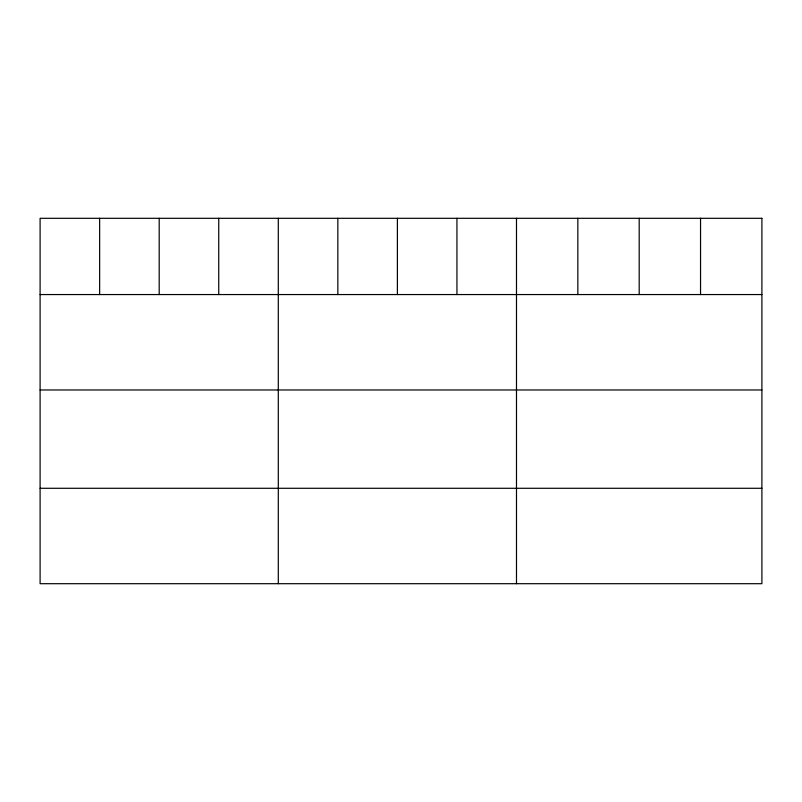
<?xml version="1.0" encoding="UTF-8"?>
<svg xmlns="http://www.w3.org/2000/svg" width="802" height="802" viewBox="0 0 802 802"><rect width="100%" height="100%" fill="white"/><g stroke="black" fill="none" stroke-linecap="round" stroke-linejoin="round"><path stroke-width="1.2" d="M40.1 294.555L761.9 294.555M40.1 389.972L761.9 389.972M40.1 488.288L761.9 488.288M700.547 218.304L700.547 294.555M639.194 218.304L639.194 294.555M577.841 218.304L577.841 294.555M516.488 218.304L516.488 583.696M456.94 218.304L456.94 294.555M397.391 218.304L397.391 294.555M337.842 218.304L337.842 294.555M278.294 218.304L278.294 583.696M218.745 218.304L218.745 294.555M159.197 218.304L159.197 294.555M99.648 218.304L99.648 294.555M761.9 218.304L40.1 218.304L40.1 583.696L761.9 583.696L761.9 218.304"/></g></svg>
